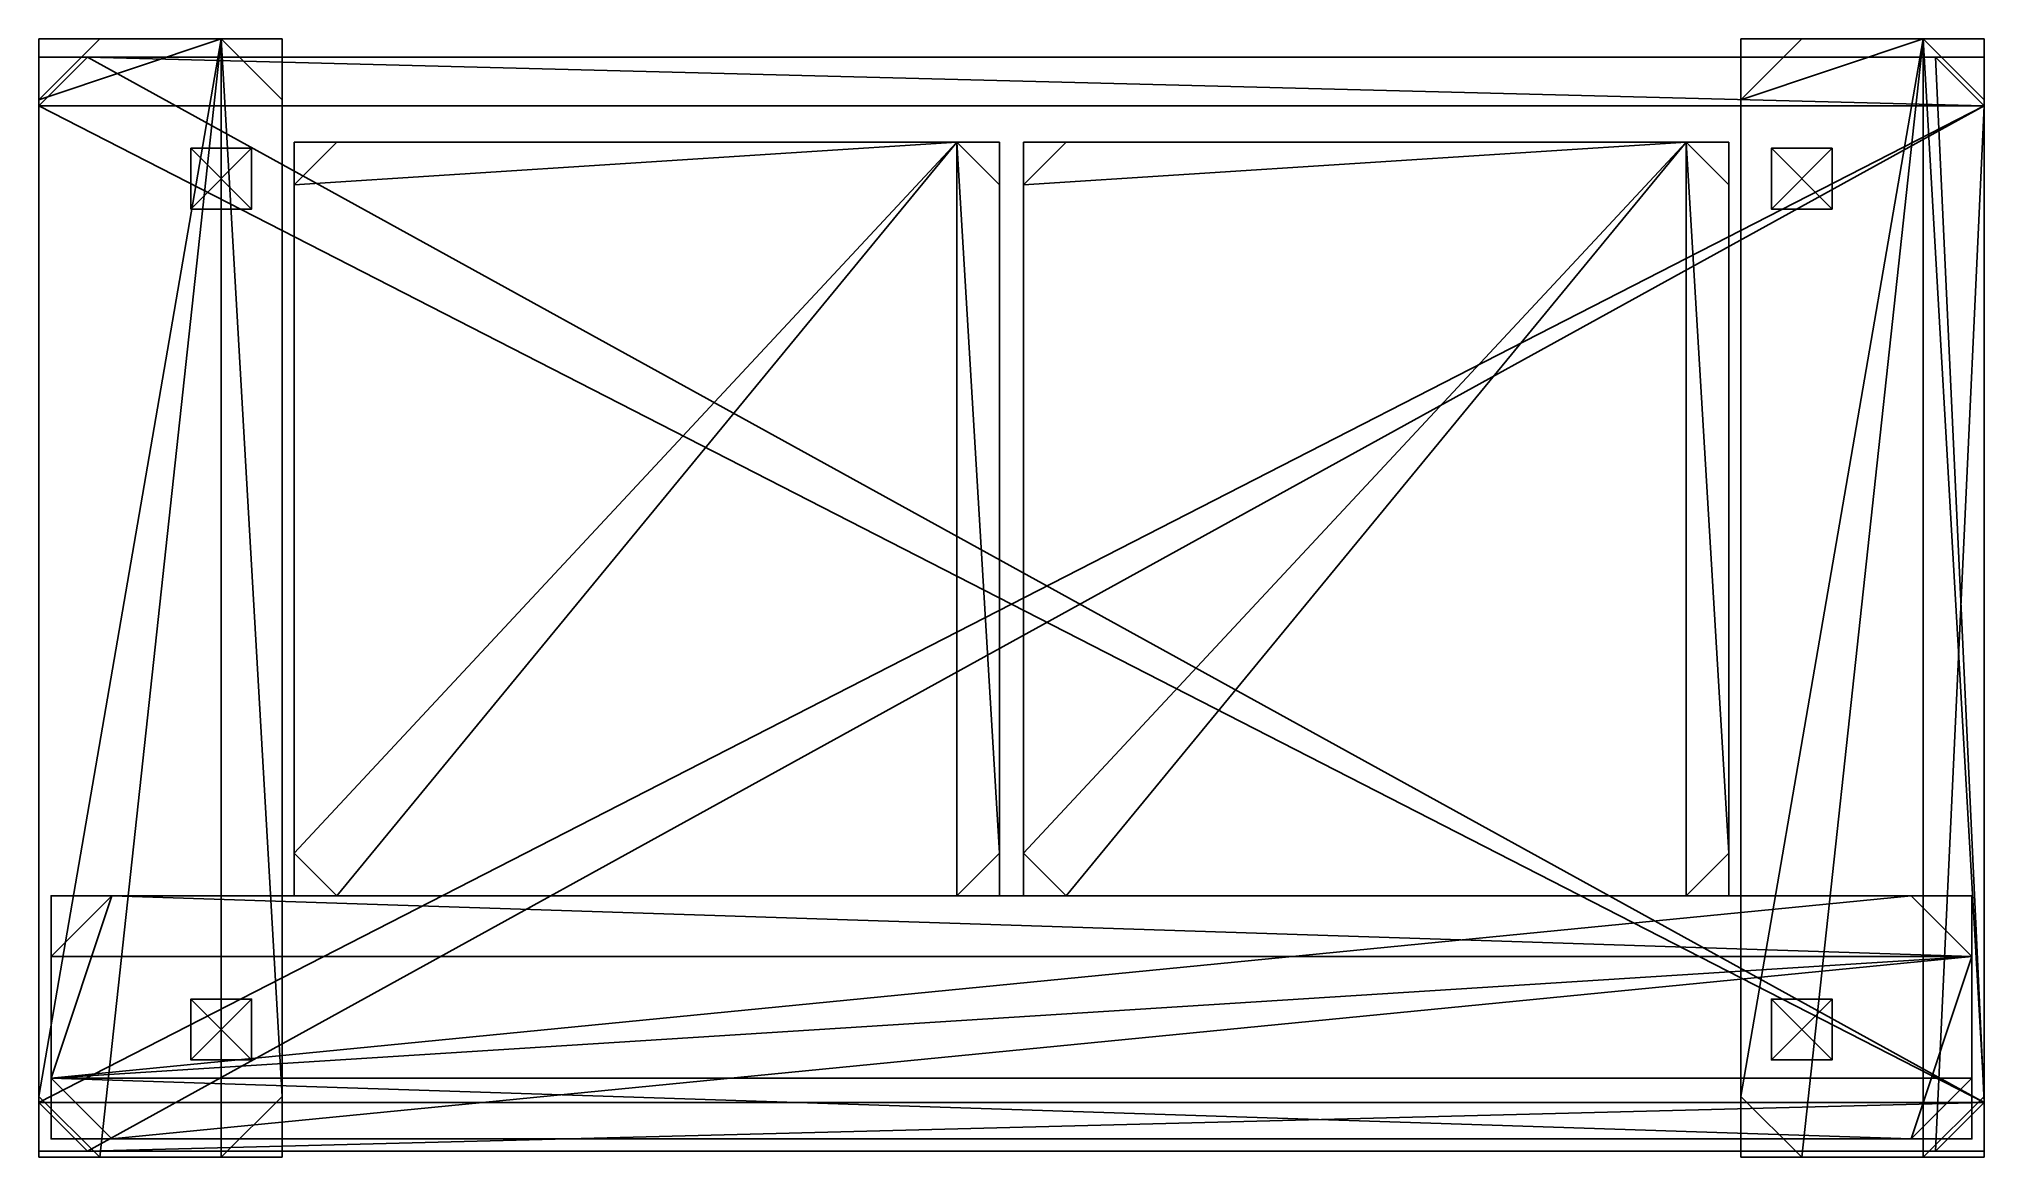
# Model space of a CAD drawing. Header units: metres. Extents: x -0.8 to 0.8, y -0.46 to 0.46.
import ezdxf

# ---------------------------------------------------------------- set-up
doc = ezdxf.new("R2010")
doc.units = ezdxf.units.M
doc.layers.add('XARCH', color=2, linetype='Continuous')

msp = doc.modelspace()

# ---------------------------------------------------------------- linework, layer by layer
at = {"layer": 'XARCH'}
for points in [[(-0.75, 0.46, 0.21), (-0.8, 0.41, 0.21), (-0.8, 0.46, 0.26)], [(-0.8, 0.41, 0.79), (-0.75, 0.46, 0.79), (-0.8, 0.46, 0.74)], [(-0.65, 0.46, 0.21), (-0.75, -0.46, 0.21), (-0.8, -0.41, 0.21)], [(-0.8, -0.41, 0.21), (-0.8, 0.41, 0.21), (-0.65, 0.46, 0.21)], [(-0.65, 0.46, 0.21), (-0.8, 0.41, 0.21), (-0.75, 0.46, 0.21)], [(-0.8, 0.46, 0.74), (-0.8, 0.41, 0.21), (-0.8, -0.41, 0.21)], [(-0.8, -0.41, 0.21), (-0.8, -0.46, 0.26), (-0.8, 0.46, 0.74)], [(-0.8, 0.46, 0.74), (-0.8, -0.41, 0.79), (-0.8, 0.41, 0.79)], [(-0.8, -0.46, 0.26), (-0.8, -0.46, 0.74), (-0.8, 0.46, 0.74)], [(-0.8, 0.46, 0.74), (-0.8, 0.46, 0.26), (-0.8, 0.41, 0.21)], [(-0.8, 0.46, 0.74), (-0.8, -0.46, 0.74), (-0.8, -0.41, 0.79)], [(-0.65, 0.46, 0.79), (-0.8, -0.41, 0.79), (-0.75, -0.46, 0.79)], [(-0.65, 0.46, 0.79), (-0.75, 0.46, 0.79), (-0.8, 0.41, 0.79)], [(-0.8, 0.41, 0.79), (-0.8, -0.41, 0.79), (-0.65, 0.46, 0.79)], [(-0.75, 0.46, 0.21), (-0.8, 0.46, 0.26), (-0.65, 0.46, 0.79)], [(-0.8, 0.46, 0.26), (-0.8, 0.46, 0.74), (-0.65, 0.46, 0.79)], [(-0.65, 0.46, 0.79), (-0.8, 0.46, 0.74), (-0.75, 0.46, 0.79)], [(-0.65, 0.46, 0.21), (-0.65, -0.46, 0.21), (-0.75, -0.46, 0.21)], [(-0.75, -0.46, 0.79), (-0.65, -0.46, 0.79), (-0.65, 0.46, 0.79)], [(-0.65, 0.46, 0.79), (-0.65, 0.46, 0.21), (-0.75, 0.46, 0.21)], [(-0.65, 0.46, 0.21), (-0.6, 0.46, 0.26), (-0.6, 0.41, 0.21)], [(-0.6, 0.41, 0.79), (-0.6, 0.46, 0.74), (-0.65, 0.46, 0.79)], [(-0.65, 0.46, 0.21), (-0.6, 0.41, 0.21), (-0.6, -0.41, 0.21)], [(-0.6, -0.41, 0.21), (-0.65, -0.46, 0.21), (-0.65, 0.46, 0.21)], [(-0.65, 0.46, 0.79), (-0.6, -0.41, 0.79), (-0.6, 0.41, 0.79)], [(-0.65, 0.46, 0.79), (-0.65, -0.46, 0.79), (-0.6, -0.41, 0.79)], [(-0.65, 0.46, 0.79), (-0.6, 0.46, 0.74), (-0.6, 0.46, 0.26)], [(-0.6, 0.46, 0.26), (-0.65, 0.46, 0.21), (-0.65, 0.46, 0.79)], [(-0.6, -0.41, 0.21), (-0.6, 0.41, 0.21), (-0.6, 0.46, 0.74)], [(-0.6, 0.41, 0.79), (-0.6, -0.41, 0.79), (-0.6, 0.46, 0.74)], [(-0.6, 0.46, 0.74), (-0.6, -0.46, 0.26), (-0.6, -0.41, 0.21)], [(-0.6, 0.46, 0.74), (-0.6, -0.46, 0.74), (-0.6, -0.46, 0.26)], [(-0.6, 0.41, 0.21), (-0.6, 0.46, 0.26), (-0.6, 0.46, 0.74)], [(-0.6, -0.41, 0.79), (-0.6, -0.46, 0.74), (-0.6, 0.46, 0.74)], [(0.65, 0.46, 0.21), (0.6, 0.41, 0.21), (0.6, 0.46, 0.26)], [(0.6, 0.41, 0.79), (0.65, 0.46, 0.79), (0.6, 0.46, 0.74)], [(0.75, 0.46, 0.21), (0.65, -0.46, 0.21), (0.6, -0.41, 0.21)], [(0.6, -0.41, 0.21), (0.6, 0.41, 0.21), (0.75, 0.46, 0.21)], [(0.75, 0.46, 0.21), (0.6, 0.41, 0.21), (0.65, 0.46, 0.21)], [(0.6, 0.46, 0.74), (0.6, 0.41, 0.21), (0.6, -0.41, 0.21)], [(0.6, -0.41, 0.21), (0.6, -0.46, 0.26), (0.6, 0.46, 0.74)], [(0.6, 0.46, 0.74), (0.6, -0.41, 0.79), (0.6, 0.41, 0.79)], [(0.6, -0.46, 0.26), (0.6, -0.46, 0.74), (0.6, 0.46, 0.74)], [(0.6, 0.46, 0.74), (0.6, 0.46, 0.26), (0.6, 0.41, 0.21)], [(0.6, 0.46, 0.74), (0.6, -0.46, 0.74), (0.6, -0.41, 0.79)], [(0.75, 0.46, 0.79), (0.6, -0.41, 0.79), (0.65, -0.46, 0.79)], [(0.75, 0.46, 0.79), (0.65, 0.46, 0.79), (0.6, 0.41, 0.79)], [(0.6, 0.41, 0.79), (0.6, -0.41, 0.79), (0.75, 0.46, 0.79)], [(0.65, 0.46, 0.21), (0.6, 0.46, 0.26), (0.75, 0.46, 0.79)], [(0.6, 0.46, 0.26), (0.6, 0.46, 0.74), (0.75, 0.46, 0.79)], [(0.75, 0.46, 0.79), (0.6, 0.46, 0.74), (0.65, 0.46, 0.79)], [(0.75, 0.46, 0.21), (0.75, -0.46, 0.21), (0.65, -0.46, 0.21)], [(0.65, -0.46, 0.79), (0.75, -0.46, 0.79), (0.75, 0.46, 0.79)], [(0.75, 0.46, 0.79), (0.75, 0.46, 0.21), (0.65, 0.46, 0.21)], [(0.75, 0.46, 0.21), (0.8, 0.46, 0.26), (0.8, 0.41, 0.21)], [(0.8, 0.41, 0.79), (0.8, 0.46, 0.74), (0.75, 0.46, 0.79)], [(0.75, 0.46, 0.21), (0.8, 0.41, 0.21), (0.8, -0.41, 0.21)], [(0.8, -0.41, 0.21), (0.75, -0.46, 0.21), (0.75, 0.46, 0.21)], [(0.75, 0.46, 0.79), (0.8, -0.41, 0.79), (0.8, 0.41, 0.79)], [(0.75, 0.46, 0.79), (0.75, -0.46, 0.79), (0.8, -0.41, 0.79)], [(0.75, 0.46, 0.79), (0.8, 0.46, 0.74), (0.8, 0.46, 0.26)], [(0.8, 0.46, 0.26), (0.75, 0.46, 0.21), (0.75, 0.46, 0.79)], [(0.8, -0.41, 0.21), (0.8, 0.41, 0.21), (0.8, 0.46, 0.74)], [(0.8, 0.41, 0.79), (0.8, -0.41, 0.79), (0.8, 0.46, 0.74)], [(0.8, 0.46, 0.74), (0.8, -0.46, 0.26), (0.8, -0.41, 0.21)], [(0.8, 0.46, 0.74), (0.8, -0.46, 0.74), (0.8, -0.46, 0.26)], [(0.8, 0.41, 0.21), (0.8, 0.46, 0.26), (0.8, 0.46, 0.74)], [(0.8, -0.41, 0.79), (0.8, -0.46, 0.74), (0.8, 0.46, 0.74)], [(-0.76, 0.445, 0.1), (-0.8, 0.405, 0.1), (-0.8, 0.445, 0.14)], [(-0.8, 0.405, 0.38), (-0.76, 0.445, 0.38), (-0.8, 0.445, 0.34)], [(0.8, 0.405, 0.1), (-0.8, 0.405, 0.1), (-0.76, 0.445, 0.1)], [(-0.8, 0.445, 0.34), (-0.8, 0.405, 0.1), (-0.8, -0.415, 0.1)], [(-0.8, -0.415, 0.1), (-0.8, -0.455, 0.14), (-0.8, 0.445, 0.34)], [(-0.8, 0.445, 0.34), (-0.8, -0.415, 0.38), (-0.8, 0.405, 0.38)], [(-0.8, -0.455, 0.14), (-0.8, -0.455, 0.34), (-0.8, 0.445, 0.34)], [(-0.8, 0.445, 0.34), (-0.8, 0.445, 0.14), (-0.8, 0.405, 0.1)], [(-0.8, 0.445, 0.34), (-0.8, -0.455, 0.34), (-0.8, -0.415, 0.38)], [(-0.8, 0.445, 0.14), (-0.8, 0.445, 0.34), (0.8, 0.445, 0.34)], [(-0.76, 0.445, 0.1), (-0.8, 0.445, 0.14), (0.8, 0.445, 0.34)], [(0.8, 0.445, 0.34), (-0.8, 0.445, 0.34), (-0.76, 0.445, 0.38)], [(0.8, -0.415, 0.38), (-0.76, 0.445, 0.38), (-0.8, 0.405, 0.38)], [(-0.76, 0.445, 0.1), (0.76, 0.445, 0.1), (0.8, 0.405, 0.1)], [(0.8, 0.445, 0.34), (0.76, 0.445, 0.1), (-0.76, 0.445, 0.1)], [(0.8, 0.445, 0.34), (-0.76, 0.445, 0.38), (0.76, 0.445, 0.38)], [(0.76, 0.445, 0.38), (-0.76, 0.445, 0.38), (0.8, -0.415, 0.38)], [(0.76, 0.445, 0.1), (0.8, 0.445, 0.14), (0.8, 0.405, 0.1)], [(0.76, 0.445, 0.38), (0.8, 0.405, 0.38), (0.8, 0.445, 0.34)], [(0.8, 0.445, 0.34), (0.8, 0.445, 0.14), (0.76, 0.445, 0.1)], [(0.8, -0.415, 0.38), (0.8, 0.405, 0.38), (0.76, 0.445, 0.38)], [(0.8, -0.415, 0.38), (0.8, 0.405, 0.1), (0.8, 0.445, 0.14)], [(0.8, 0.445, 0.14), (0.8, 0.445, 0.34), (0.8, -0.415, 0.38)], [(0.8, -0.415, 0.38), (0.8, 0.445, 0.34), (0.8, 0.405, 0.38)], [(0.8, 0.405, 0.1), (-0.76, -0.455, 0.1), (-0.8, -0.415, 0.1)], [(-0.8, -0.415, 0.1), (-0.8, 0.405, 0.1), (0.8, 0.405, 0.1)], [(-0.8, 0.405, 0.38), (-0.8, -0.415, 0.38), (0.8, -0.415, 0.38)], [(0.8, 0.405, 0.1), (0.76, -0.455, 0.1), (-0.76, -0.455, 0.1)], [(0.8, -0.415, 0.1), (0.76, -0.455, 0.1), (0.8, 0.405, 0.1)], [(0.8, -0.415, 0.1), (0.8, 0.405, 0.1), (0.8, -0.415, 0.38)], [(-0.675, 0.32, 0.1), (-0.675, 0.37, 0.1), (-0.675, 0.32)], [(-0.675, 0.32), (-0.675, 0.37, 0.1), (-0.675, 0.37)], [(-0.675, 0.37), (-0.625, 0.32), (-0.675, 0.32)], [(-0.675, 0.32, 0.1), (-0.625, 0.37, 0.1), (-0.675, 0.37, 0.1)], [(-0.625, 0.32, 0.1), (-0.625, 0.37, 0.1), (-0.675, 0.32, 0.1)], [(-0.675, 0.37, 0.1), (-0.625, 0.37, 0.1), (-0.675, 0.37)], [(-0.625, 0.37), (-0.625, 0.32), (-0.675, 0.37)], [(-0.675, 0.37), (-0.625, 0.37, 0.1), (-0.625, 0.37)], [(-0.625, 0.37), (-0.625, 0.32, 0.1), (-0.625, 0.32)], [(-0.625, 0.37, 0.1), (-0.625, 0.32, 0.1), (-0.625, 0.37)], [(-0.555, 0.375, 0.38), (-0.59, 0.34, 0.38), (-0.59, 0.375, 0.415)], [(-0.59, 0.34, 0.52), (-0.555, 0.375, 0.52), (-0.59, 0.375, 0.485)], [(-0.045, 0.375, 0.38), (-0.555, -0.245, 0.38), (-0.59, -0.21, 0.38)], [(-0.59, -0.21, 0.38), (-0.59, 0.34, 0.38), (-0.045, 0.375, 0.38)], [(-0.045, 0.375, 0.38), (-0.59, 0.34, 0.38), (-0.555, 0.375, 0.38)], [(-0.045, 0.375, 0.52), (-0.59, -0.21, 0.52), (-0.555, -0.245, 0.52)], [(-0.045, 0.375, 0.52), (-0.555, 0.375, 0.52), (-0.59, 0.34, 0.52)], [(-0.59, 0.34, 0.52), (-0.59, -0.21, 0.52), (-0.045, 0.375, 0.52)], [(-0.59, 0.375, 0.485), (-0.59, 0.34, 0.38), (-0.59, -0.21, 0.38)], [(-0.59, -0.21, 0.38), (-0.59, -0.245, 0.415), (-0.59, 0.375, 0.485)], [(-0.59, 0.375, 0.485), (-0.59, -0.21, 0.52), (-0.59, 0.34, 0.52)], [(-0.59, -0.245, 0.415), (-0.59, -0.245, 0.485), (-0.59, 0.375, 0.485)], [(-0.59, 0.375, 0.485), (-0.59, 0.375, 0.415), (-0.59, 0.34, 0.38)], [(-0.59, 0.375, 0.485), (-0.59, -0.245, 0.485), (-0.59, -0.21, 0.52)], [(-0.555, 0.375, 0.38), (-0.59, 0.375, 0.415), (-0.01, 0.375, 0.485)], [(-0.59, 0.375, 0.415), (-0.59, 0.375, 0.485), (-0.01, 0.375, 0.485)], [(-0.01, 0.375, 0.485), (-0.59, 0.375, 0.485), (-0.555, 0.375, 0.52)], [(-0.045, 0.375, 0.38), (-0.045, -0.245, 0.38), (-0.555, -0.245, 0.38)], [(-0.555, -0.245, 0.52), (-0.045, -0.245, 0.52), (-0.045, 0.375, 0.52)], [(-0.01, 0.375, 0.485), (-0.045, 0.375, 0.38), (-0.555, 0.375, 0.38)], [(-0.555, 0.375, 0.52), (-0.045, 0.375, 0.52), (-0.01, 0.375, 0.485)], [(-0.045, 0.375, 0.38), (-0.01, 0.375, 0.415), (-0.01, 0.34, 0.38)], [(-0.01, 0.375, 0.485), (-0.045, 0.375, 0.52), (-0.01, 0.34, 0.52)], [(-0.045, 0.375, 0.38), (-0.01, 0.34, 0.38), (-0.01, -0.21, 0.38)], [(-0.01, -0.21, 0.38), (-0.045, -0.245, 0.38), (-0.045, 0.375, 0.38)], [(-0.045, 0.375, 0.52), (-0.01, -0.21, 0.52), (-0.01, 0.34, 0.52)], [(-0.045, 0.375, 0.52), (-0.045, -0.245, 0.52), (-0.01, -0.21, 0.52)], [(-0.01, 0.375, 0.415), (-0.045, 0.375, 0.38), (-0.01, 0.375, 0.485)], [(-0.01, -0.21, 0.38), (-0.01, 0.34, 0.38), (-0.01, 0.375, 0.485)], [(-0.01, 0.34, 0.52), (-0.01, -0.21, 0.52), (-0.01, 0.375, 0.485)], [(-0.01, 0.375, 0.485), (-0.01, -0.245, 0.415), (-0.01, -0.21, 0.38)], [(-0.01, -0.21, 0.52), (-0.01, -0.245, 0.485), (-0.01, 0.375, 0.485)], [(-0.01, 0.34, 0.38), (-0.01, 0.375, 0.415), (-0.01, 0.375, 0.485)], [(-0.01, 0.375, 0.485), (-0.01, -0.245, 0.485), (-0.01, -0.245, 0.415)], [(0.045, 0.375, 0.38), (0.01, 0.34, 0.38), (0.01, 0.375, 0.415)], [(0.01, 0.34, 0.52), (0.045, 0.375, 0.52), (0.01, 0.375, 0.485)], [(0.555, 0.375, 0.38), (0.045, -0.245, 0.38), (0.01, -0.21, 0.38)], [(0.01, -0.21, 0.38), (0.01, 0.34, 0.38), (0.555, 0.375, 0.38)], [(0.555, 0.375, 0.38), (0.01, 0.34, 0.38), (0.045, 0.375, 0.38)], [(0.555, 0.375, 0.52), (0.01, -0.21, 0.52), (0.045, -0.245, 0.52)], [(0.555, 0.375, 0.52), (0.045, 0.375, 0.52), (0.01, 0.34, 0.52)], [(0.01, 0.34, 0.52), (0.01, -0.21, 0.52), (0.555, 0.375, 0.52)], [(0.01, 0.375, 0.485), (0.01, 0.34, 0.38), (0.01, -0.21, 0.38)], [(0.01, -0.21, 0.38), (0.01, -0.245, 0.415), (0.01, 0.375, 0.485)], [(0.01, 0.375, 0.485), (0.01, -0.21, 0.52), (0.01, 0.34, 0.52)], [(0.01, -0.245, 0.415), (0.01, -0.245, 0.485), (0.01, 0.375, 0.485)], [(0.01, 0.375, 0.485), (0.01, 0.375, 0.415), (0.01, 0.34, 0.38)], [(0.01, 0.375, 0.485), (0.01, -0.245, 0.485), (0.01, -0.21, 0.52)], [(0.045, 0.375, 0.38), (0.01, 0.375, 0.415), (0.59, 0.375, 0.485)], [(0.01, 0.375, 0.415), (0.01, 0.375, 0.485), (0.59, 0.375, 0.485)], [(0.59, 0.375, 0.485), (0.01, 0.375, 0.485), (0.045, 0.375, 0.52)], [(0.555, 0.375, 0.38), (0.555, -0.245, 0.38), (0.045, -0.245, 0.38)], [(0.045, -0.245, 0.52), (0.555, -0.245, 0.52), (0.555, 0.375, 0.52)], [(0.59, 0.375, 0.485), (0.555, 0.375, 0.38), (0.045, 0.375, 0.38)], [(0.045, 0.375, 0.52), (0.555, 0.375, 0.52), (0.59, 0.375, 0.485)], [(0.555, 0.375, 0.38), (0.59, 0.375, 0.415), (0.59, 0.34, 0.38)], [(0.59, 0.375, 0.485), (0.555, 0.375, 0.52), (0.59, 0.34, 0.52)], [(0.555, 0.375, 0.38), (0.59, 0.34, 0.38), (0.59, -0.21, 0.38)], [(0.59, -0.21, 0.38), (0.555, -0.245, 0.38), (0.555, 0.375, 0.38)], [(0.555, 0.375, 0.52), (0.59, -0.21, 0.52), (0.59, 0.34, 0.52)], [(0.555, 0.375, 0.52), (0.555, -0.245, 0.52), (0.59, -0.21, 0.52)], [(0.59, 0.375, 0.415), (0.555, 0.375, 0.38), (0.59, 0.375, 0.485)], [(0.59, -0.21, 0.38), (0.59, 0.34, 0.38), (0.59, 0.375, 0.485)], [(0.59, 0.34, 0.52), (0.59, -0.21, 0.52), (0.59, 0.375, 0.485)], [(0.59, 0.375, 0.485), (0.59, -0.245, 0.415), (0.59, -0.21, 0.38)], [(0.59, -0.21, 0.52), (0.59, -0.245, 0.485), (0.59, 0.375, 0.485)], [(0.59, 0.34, 0.38), (0.59, 0.375, 0.415), (0.59, 0.375, 0.485)], [(0.59, 0.375, 0.485), (0.59, -0.245, 0.485), (0.59, -0.245, 0.415)], [(0.625, 0.32, 0.1), (0.625, 0.37, 0.1), (0.625, 0.32)], [(0.625, 0.32), (0.625, 0.37, 0.1), (0.625, 0.37)], [(0.625, 0.37), (0.675, 0.32), (0.625, 0.32)], [(0.625, 0.32, 0.1), (0.675, 0.37, 0.1), (0.625, 0.37, 0.1)], [(0.675, 0.32, 0.1), (0.675, 0.37, 0.1), (0.625, 0.32, 0.1)], [(0.625, 0.37, 0.1), (0.675, 0.37, 0.1), (0.625, 0.37)], [(0.675, 0.37), (0.675, 0.32), (0.625, 0.37)], [(0.625, 0.37), (0.675, 0.37, 0.1), (0.675, 0.37)], [(0.675, 0.37), (0.675, 0.32, 0.1), (0.675, 0.32)], [(0.675, 0.37, 0.1), (0.675, 0.32, 0.1), (0.675, 0.37)], [(-0.625, 0.32), (-0.675, 0.32, 0.1), (-0.675, 0.32)], [(-0.625, 0.32, 0.1), (-0.675, 0.32, 0.1), (-0.625, 0.32)], [(0.675, 0.32), (0.625, 0.32, 0.1), (0.625, 0.32)], [(0.675, 0.32, 0.1), (0.625, 0.32, 0.1), (0.675, 0.32)], [(-0.59, -0.21, 0.38), (-0.555, -0.245, 0.38), (-0.59, -0.245, 0.415)], [(-0.555, -0.245, 0.52), (-0.59, -0.21, 0.52), (-0.59, -0.245, 0.485)], [(-0.01, -0.21, 0.38), (-0.01, -0.245, 0.415), (-0.045, -0.245, 0.38)], [(-0.01, -0.21, 0.52), (-0.045, -0.245, 0.52), (-0.01, -0.245, 0.485)], [(0.01, -0.21, 0.38), (0.045, -0.245, 0.38), (0.01, -0.245, 0.415)], [(0.045, -0.245, 0.52), (0.01, -0.21, 0.52), (0.01, -0.245, 0.485)], [(0.59, -0.21, 0.38), (0.59, -0.245, 0.415), (0.555, -0.245, 0.38)], [(0.59, -0.21, 0.52), (0.555, -0.245, 0.52), (0.59, -0.245, 0.485)], [(-0.79, -0.295, 0.27), (-0.79, -0.245, 0.32), (-0.74, -0.245, 0.27)], [(-0.79, -0.295, 0.89), (-0.74, -0.245, 0.89), (-0.79, -0.245, 0.84)], [(0.79, -0.295, 0.27), (-0.79, -0.295, 0.27), (-0.74, -0.245, 0.27)], [(-0.74, -0.245, 0.27), (-0.79, -0.245, 0.32), (0.79, -0.245, 0.84)], [(0.79, -0.245, 0.84), (-0.79, -0.245, 0.32), (-0.79, -0.245, 0.84)], [(-0.79, -0.245, 0.84), (-0.74, -0.245, 0.89), (0.79, -0.245, 0.84)], [(0.74, -0.245, 0.89), (-0.74, -0.245, 0.89), (-0.79, -0.395, 0.89)], [(-0.79, -0.395, 0.89), (0.79, -0.295, 0.89), (0.74, -0.245, 0.89)], [(-0.74, -0.245, 0.89), (-0.79, -0.295, 0.89), (-0.79, -0.395, 0.89)], [(-0.79, -0.245, 0.84), (-0.79, -0.245, 0.32), (-0.79, -0.395, 0.89)], [(-0.79, -0.245, 0.32), (-0.79, -0.295, 0.27), (-0.79, -0.395, 0.89)], [(-0.79, -0.395, 0.89), (-0.79, -0.295, 0.89), (-0.79, -0.245, 0.84)], [(-0.74, -0.245, 0.27), (0.74, -0.245, 0.27), (0.79, -0.295, 0.27)], [(0.79, -0.245, 0.84), (0.74, -0.245, 0.27), (-0.74, -0.245, 0.27)], [(0.79, -0.245, 0.84), (-0.74, -0.245, 0.89), (0.74, -0.245, 0.89)], [(-0.01, -0.245, 0.485), (-0.59, -0.245, 0.415), (-0.555, -0.245, 0.38)], [(-0.555, -0.245, 0.52), (-0.59, -0.245, 0.485), (-0.01, -0.245, 0.485)], [(-0.01, -0.245, 0.485), (-0.59, -0.245, 0.485), (-0.59, -0.245, 0.415)], [(-0.01, -0.245, 0.485), (-0.045, -0.245, 0.52), (-0.555, -0.245, 0.52)], [(-0.555, -0.245, 0.38), (-0.045, -0.245, 0.38), (-0.01, -0.245, 0.485)], [(-0.01, -0.245, 0.485), (-0.045, -0.245, 0.38), (-0.01, -0.245, 0.415)], [(0.59, -0.245, 0.485), (0.01, -0.245, 0.415), (0.045, -0.245, 0.38)], [(0.045, -0.245, 0.52), (0.01, -0.245, 0.485), (0.59, -0.245, 0.485)], [(0.59, -0.245, 0.485), (0.01, -0.245, 0.485), (0.01, -0.245, 0.415)], [(0.59, -0.245, 0.485), (0.555, -0.245, 0.52), (0.045, -0.245, 0.52)], [(0.045, -0.245, 0.38), (0.555, -0.245, 0.38), (0.59, -0.245, 0.485)], [(0.59, -0.245, 0.485), (0.555, -0.245, 0.38), (0.59, -0.245, 0.415)], [(0.74, -0.245, 0.27), (0.79, -0.245, 0.32), (0.79, -0.295, 0.27)], [(0.74, -0.245, 0.89), (0.79, -0.295, 0.89), (0.79, -0.245, 0.84)], [(0.79, -0.245, 0.84), (0.79, -0.245, 0.32), (0.74, -0.245, 0.27)], [(0.79, -0.395, 0.89), (0.79, -0.295, 0.27), (0.79, -0.245, 0.32)], [(0.79, -0.245, 0.32), (0.79, -0.245, 0.84), (0.79, -0.395, 0.89)], [(0.79, -0.395, 0.89), (0.79, -0.245, 0.84), (0.79, -0.295, 0.89)], [(0.79, -0.295, 0.27), (-0.74, -0.445, 0.27), (-0.79, -0.395, 0.27)], [(-0.79, -0.395, 0.27), (-0.79, -0.295, 0.27), (0.79, -0.295, 0.27)], [(-0.79, -0.395, 0.89), (0.79, -0.395, 0.89), (0.79, -0.295, 0.89)], [(-0.79, -0.395, 0.89), (-0.79, -0.295, 0.27), (-0.79, -0.395, 0.27)], [(0.79, -0.295, 0.27), (0.74, -0.445, 0.27), (-0.74, -0.445, 0.27)], [(0.79, -0.395, 0.27), (0.74, -0.445, 0.27), (0.79, -0.295, 0.27)], [(0.79, -0.395, 0.27), (0.79, -0.295, 0.27), (0.79, -0.395, 0.89)], [(-0.675, -0.38, 0.1), (-0.675, -0.33, 0.1), (-0.675, -0.38)], [(-0.675, -0.38), (-0.675, -0.33, 0.1), (-0.675, -0.33)], [(-0.675, -0.33), (-0.625, -0.38), (-0.675, -0.38)], [(-0.675, -0.38, 0.1), (-0.625, -0.33, 0.1), (-0.675, -0.33, 0.1)], [(-0.625, -0.38, 0.1), (-0.625, -0.33, 0.1), (-0.675, -0.38, 0.1)], [(-0.675, -0.33, 0.1), (-0.625, -0.33, 0.1), (-0.675, -0.33)], [(-0.625, -0.33), (-0.625, -0.38), (-0.675, -0.33)], [(-0.675, -0.33), (-0.625, -0.33, 0.1), (-0.625, -0.33)], [(-0.625, -0.33), (-0.625, -0.38, 0.1), (-0.625, -0.38)], [(-0.625, -0.33, 0.1), (-0.625, -0.38, 0.1), (-0.625, -0.33)], [(0.625, -0.38, 0.1), (0.625, -0.33, 0.1), (0.625, -0.38)], [(0.625, -0.38), (0.625, -0.33, 0.1), (0.625, -0.33)], [(0.625, -0.33), (0.675, -0.38), (0.625, -0.38)], [(0.625, -0.38, 0.1), (0.675, -0.33, 0.1), (0.625, -0.33, 0.1)], [(0.675, -0.38, 0.1), (0.675, -0.33, 0.1), (0.625, -0.38, 0.1)], [(0.625, -0.33, 0.1), (0.675, -0.33, 0.1), (0.625, -0.33)], [(0.675, -0.33), (0.675, -0.38), (0.625, -0.33)], [(0.625, -0.33), (0.675, -0.33, 0.1), (0.675, -0.33)], [(0.675, -0.33), (0.675, -0.38, 0.1), (0.675, -0.38)], [(0.675, -0.33, 0.1), (0.675, -0.38, 0.1), (0.675, -0.33)], [(-0.625, -0.38), (-0.675, -0.38, 0.1), (-0.675, -0.38)], [(-0.625, -0.38, 0.1), (-0.675, -0.38, 0.1), (-0.625, -0.38)], [(0.675, -0.38), (0.625, -0.38, 0.1), (0.625, -0.38)], [(0.675, -0.38, 0.1), (0.625, -0.38, 0.1), (0.675, -0.38)], [(-0.79, -0.395, 0.27), (-0.74, -0.445, 0.27), (-0.79, -0.445, 0.32)], [(-0.79, -0.395, 0.89), (-0.79, -0.445, 0.84), (-0.74, -0.445, 0.89)], [(-0.74, -0.445, 0.89), (0.74, -0.445, 0.89), (-0.79, -0.395, 0.89)], [(0.74, -0.445, 0.89), (0.79, -0.395, 0.89), (-0.79, -0.395, 0.89)], [(-0.79, -0.395, 0.27), (-0.79, -0.445, 0.32), (-0.79, -0.395, 0.89)], [(-0.79, -0.445, 0.32), (-0.79, -0.445, 0.84), (-0.79, -0.395, 0.89)], [(0.79, -0.445, 0.32), (0.74, -0.445, 0.27), (0.79, -0.395, 0.27)], [(0.74, -0.445, 0.89), (0.79, -0.445, 0.84), (0.79, -0.395, 0.89)], [(0.79, -0.445, 0.84), (0.79, -0.445, 0.32), (0.79, -0.395, 0.89)], [(0.79, -0.395, 0.89), (0.79, -0.445, 0.32), (0.79, -0.395, 0.27)], [(-0.8, -0.41, 0.21), (-0.75, -0.46, 0.21), (-0.8, -0.46, 0.26)], [(-0.75, -0.46, 0.79), (-0.8, -0.41, 0.79), (-0.8, -0.46, 0.74)], [(-0.8, -0.415, 0.1), (-0.76, -0.455, 0.1), (-0.8, -0.455, 0.14)], [(-0.76, -0.455, 0.38), (-0.8, -0.415, 0.38), (-0.8, -0.455, 0.34)], [(0.8, -0.415, 0.38), (-0.8, -0.415, 0.38), (-0.76, -0.455, 0.38)], [(-0.76, -0.455, 0.38), (0.76, -0.455, 0.38), (0.8, -0.415, 0.38)], [(-0.6, -0.41, 0.21), (-0.6, -0.46, 0.26), (-0.65, -0.46, 0.21)], [(-0.65, -0.46, 0.79), (-0.6, -0.46, 0.74), (-0.6, -0.41, 0.79)], [(0.6, -0.41, 0.21), (0.65, -0.46, 0.21), (0.6, -0.46, 0.26)], [(0.65, -0.46, 0.79), (0.6, -0.41, 0.79), (0.6, -0.46, 0.74)], [(0.8, -0.41, 0.21), (0.8, -0.46, 0.26), (0.75, -0.46, 0.21)], [(0.75, -0.46, 0.79), (0.8, -0.46, 0.74), (0.8, -0.41, 0.79)], [(0.8, -0.455, 0.14), (0.76, -0.455, 0.1), (0.8, -0.415, 0.1)], [(0.76, -0.455, 0.38), (0.8, -0.455, 0.34), (0.8, -0.415, 0.38)], [(0.8, -0.455, 0.34), (0.8, -0.455, 0.14), (0.8, -0.415, 0.38)], [(0.8, -0.415, 0.38), (0.8, -0.455, 0.14), (0.8, -0.415, 0.1)], [(0.79, -0.445, 0.32), (-0.79, -0.445, 0.32), (-0.74, -0.445, 0.27)], [(-0.74, -0.445, 0.89), (-0.79, -0.445, 0.84), (0.79, -0.445, 0.32)], [(0.79, -0.445, 0.32), (-0.79, -0.445, 0.84), (-0.79, -0.445, 0.32)], [(-0.74, -0.445, 0.27), (0.74, -0.445, 0.27), (0.79, -0.445, 0.32)], [(0.79, -0.445, 0.32), (0.74, -0.445, 0.89), (-0.74, -0.445, 0.89)], [(0.79, -0.445, 0.32), (0.79, -0.445, 0.84), (0.74, -0.445, 0.89)], [(0.8, -0.455, 0.14), (-0.8, -0.455, 0.14), (-0.76, -0.455, 0.1)], [(-0.76, -0.455, 0.38), (-0.8, -0.455, 0.34), (0.8, -0.455, 0.14)], [(0.8, -0.455, 0.14), (-0.8, -0.455, 0.34), (-0.8, -0.455, 0.14)], [(-0.65, -0.46, 0.79), (-0.8, -0.46, 0.26), (-0.75, -0.46, 0.21)], [(-0.75, -0.46, 0.79), (-0.8, -0.46, 0.74), (-0.65, -0.46, 0.79)], [(-0.65, -0.46, 0.79), (-0.8, -0.46, 0.74), (-0.8, -0.46, 0.26)], [(0.8, -0.455, 0.14), (0.76, -0.455, 0.38), (-0.76, -0.455, 0.38)], [(-0.76, -0.455, 0.1), (0.76, -0.455, 0.1), (0.8, -0.455, 0.14)], [(-0.75, -0.46, 0.21), (-0.65, -0.46, 0.21), (-0.65, -0.46, 0.79)], [(-0.65, -0.46, 0.79), (-0.65, -0.46, 0.21), (-0.6, -0.46, 0.26)], [(-0.6, -0.46, 0.26), (-0.6, -0.46, 0.74), (-0.65, -0.46, 0.79)], [(0.75, -0.46, 0.79), (0.6, -0.46, 0.26), (0.65, -0.46, 0.21)], [(0.65, -0.46, 0.79), (0.6, -0.46, 0.74), (0.75, -0.46, 0.79)], [(0.75, -0.46, 0.79), (0.6, -0.46, 0.74), (0.6, -0.46, 0.26)], [(0.65, -0.46, 0.21), (0.75, -0.46, 0.21), (0.75, -0.46, 0.79)], [(0.75, -0.46, 0.79), (0.75, -0.46, 0.21), (0.8, -0.46, 0.26)], [(0.8, -0.46, 0.26), (0.8, -0.46, 0.74), (0.75, -0.46, 0.79)], [(0.8, -0.455, 0.14), (0.8, -0.455, 0.34), (0.76, -0.455, 0.38)]]:
    msp.add_3dface(points, dxfattribs=at)

doc.saveas('drawing.dxf')
